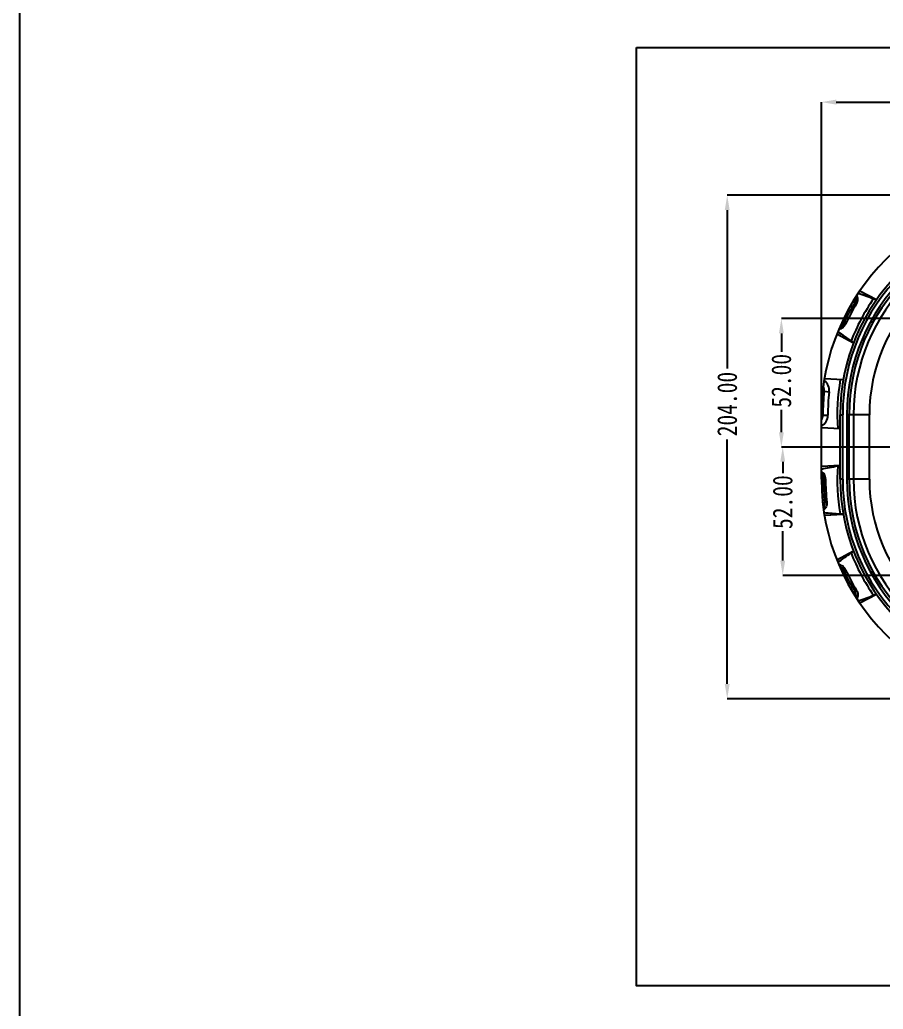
# Model space of a CAD drawing. Header units: millimetres. Extents: x 835 to 1873, y -1769 to 372.
# Drawn here: x 834.7 to 1184.6, y -1171 to -770.1 of the extents above; entities that cross this region are included whole.
import ezdxf

# ---------------------------------------------------------------- set-up
doc = ezdxf.new("R2010")
doc.units = ezdxf.units.MM
doc.header["$LTSCALE"] = 16.335
doc.header["$PDMODE"] = 3
doc.header["$PDSIZE"] = 0.3125
doc.linetypes.add('CENTER', pattern=[0.6, 0.375, -0.075, 0.075, -0.075])
doc.layers.get('0').update_dxf_attribs({"linetype": 'CONTINUOUS'})
doc.layers.get('Defpoints').update_dxf_attribs({"linetype": 'CONTINUOUS'})
doc.layers.add('center', color=1, linetype='CENTER', lineweight=9)
doc.styles.get("Standard").update_dxf_attribs({"font": 'txt', "width": 0.8})
doc.dimstyles.get("Standard").update_dxf_attribs({"dimtxt": 0.15625, "dimasz": 0.1875, "dimexe": 0.125, "dimexo": 0.0625, "dimtad": 0, "dimtih": 1, "dimtoh": 1, "dimdsep": 46, "dimtxsty": 'Standard', "dimcen": 0.09, "dimadec": 0, "dimazin": 0, "dimtp": 0.01, "dimtm": 0.01, "dimtfac": 1, "dimtofl": 0, "dimtmove": 0, "dimatfit": 3, "dimfxl": 0, "dimtolj": 1, "dimarcsym": 0})

# ---------------------------------------------------------------- blocks, each defined once
blk = doc.blocks.new('*D69')
at = {"color": 4, "lineweight": -2}
for p, q in [((1159.53, -943.19), (1159.53, -803.46)), ((1165.53, -803.46), (1232.18, -803.46)), ((1441.53, -803.46), (1262.05, -803.46)), ((1447.53, -943.19), (1447.53, -803.46))]:
    blk.add_line(p, q, dxfattribs=at)
at = {"color": 4}
for points in [[(1165.53, -802.46), (1165.53, -804.46), (1159.53, -803.46)], [(1441.53, -802.46), (1441.53, -804.46), (1447.53, -803.46)]]:
    blk.add_solid(points, dxfattribs=at)
at = {"layer": 'Defpoints', "color": 0}
for p in [(1159.53, -803.46), (1159.53, -943.19), (1447.53, -943.19)]:
    blk.add_point(p, dxfattribs=at)
at = {"color": 6, "insert": (1247.12, -803.46), "char_height": 8, "attachment_point": 5}
blk.add_mtext('\\A1;288.00', dxfattribs=at)
blk = doc.blocks.new('*D70')
at = {"color": 4, "lineweight": -2}
for p, q in [((1275.67, -841.19), (1121.35, -841.19)), ((1121.35, -847.19), (1121.35, -911.39)), ((1121.35, -1039.19), (1121.35, -940.19)), ((1275.67, -1045.19), (1121.35, -1045.19))]:
    blk.add_line(p, q, dxfattribs=at)
at = {"color": 4}
for points in [[(1120.35, -847.19), (1122.35, -847.19), (1121.35, -841.19)], [(1120.35, -1039.19), (1122.35, -1039.19), (1121.35, -1045.19)]]:
    blk.add_solid(points, dxfattribs=at)
at = {"layer": 'Defpoints', "color": 0}
for p in [(1275.67, -841.19), (1121.35, -1045.19), (1275.67, -1045.19)]:
    blk.add_point(p, dxfattribs=at)
at = {"color": 6, "insert": (1121.35, -925.79), "char_height": 8, "attachment_point": 5, "rotation": 90}
blk.add_mtext('\\A1;204.00', dxfattribs=at)
blk = doc.blocks.new('*D76')
at = {"color": 4, "lineweight": -2}
for p, q in [((1216.41, -891.19), (1143.3, -891.19)), ((1143.3, -897.19), (1143.3, -904.62)), ((1143.3, -937.19), (1143.3, -928.09)), ((1211.23, -943.19), (1143.3, -943.19))]:
    blk.add_line(p, q, dxfattribs=at)
at = {"color": 4}
for points in [[(1142.3, -897.19), (1144.3, -897.19), (1143.3, -891.19)], [(1142.3, -937.19), (1144.3, -937.19), (1143.3, -943.19)]]:
    blk.add_solid(points, dxfattribs=at)
at = {"layer": 'Defpoints', "color": 0}
for p in [(1216.41, -891.19), (1143.3, -943.19), (1211.23, -943.19)]:
    blk.add_point(p, dxfattribs=at)
at = {"color": 6, "insert": (1143.3, -916.36), "char_height": 8, "attachment_point": 5, "rotation": 90}
blk.add_mtext('\\A1;52.00', dxfattribs=at)
blk = doc.blocks.new('*D77')
at = {"color": 4, "lineweight": -2}
for p, q in [((1211.23, -943.19), (1143.85, -943.19)), ((1143.85, -949.19), (1143.85, -953.8)), ((1143.85, -989.19), (1143.85, -977.26)), ((1216, -995.19), (1143.85, -995.19))]:
    blk.add_line(p, q, dxfattribs=at)
at = {"color": 4}
for points in [[(1142.85, -949.19), (1144.85, -949.19), (1143.85, -943.19)], [(1142.85, -989.19), (1144.85, -989.19), (1143.85, -995.19)]]:
    blk.add_solid(points, dxfattribs=at)
at = {"layer": 'Defpoints', "color": 0}
for p in [(1211.23, -943.19), (1143.85, -995.19), (1216, -995.19)]:
    blk.add_point(p, dxfattribs=at)
at = {"color": 6, "insert": (1143.85, -965.53), "char_height": 8, "attachment_point": 5, "rotation": 90}
blk.add_mtext('\\A1;52.00', dxfattribs=at)

msp = doc.modelspace()

# ---------------------------------------------------------------- linework, layer by layer
at = {"color": 7, "linetype": 'Continuous'}
for p, q in [((1175.132, -879.854), (1181.895, -883.455)), ((1173.771, -885.046), (1172.344, -884.183)), ((1181.741, -883.677), (1180.673, -883.108)), ((1169.28, -893.479), (1167.775, -892.781)), ((1172.495, -901.109), (1165.746, -897.515)), ((1171.525, -900.289), (1172.593, -900.857)), ((1160.758, -915.469), (1168.391, -915.874)), ((1160.642, -920.635), (1162.631, -920.85)), ((1159.533, -956.186), (1159.533, -930.186)), ((1160.13, -930.292), (1162.13, -930.288)), ((1167.131, -956.251), (1167.131, -930.121)), ((1167.131, -930.121), (1168.135, -930.121)), ((1168.135, -956.251), (1168.135, -930.121)), ((1169.804, -930.121), (1169.804, -956.251)), ((1178.956, -930.121), (1169.804, -930.121)), ((1170.794, -956.251), (1170.794, -930.121)), ((1172.523, -930.121), (1172.523, -956.251)), ((1178.956, -956.251), (1178.956, -930.121)), ((1167.13, -935.835), (1159.533, -935.432)), ((1159.533, -950.94), (1167.13, -950.537)), ((1167.131, -950.805), (1166.107, -950.86)), ((1161.194, -956.082), (1159.533, -956.079)), ((1168.135, -956.251), (1167.131, -956.251)), ((1178.956, -956.251), (1169.804, -956.251)), ((1161.7, -965.623), (1160.054, -965.801)), ((1168.391, -970.498), (1160.758, -970.903)), ((1167.137, -970.296), (1168.345, -970.232)), ((1165.746, -988.857), (1172.495, -985.263)), ((1172.593, -985.515), (1171.525, -986.083)), ((1169.28, -992.892), (1167.775, -993.591)), ((1173.771, -1001.325), (1172.344, -1002.189)), ((1181.895, -1002.917), (1175.132, -1006.518)), ((1180.673, -1003.264), (1181.741, -1002.695))]:
    msp.add_line(p, q, dxfattribs=at)
for points in [[(834.681, 372.378), (1873.117, 372.378), (1873.117, -1769.492), (834.681, -1769.492)], [(1084.58, -781.392), (1595.524, -781.392), (1595.524, -1161.534), (1084.58, -1161.534)]]:
    msp.add_lwpolyline(points, close=True)
for centre, radius, start, end in [((1248.533, -930.186), 89, 90, 180), ((1248.258, -930.121), 81.127, 90, 180), ((1248.258, -930.121), 80.123, 90, 180), ((1248.258, -930.121), 78.454, 90, 180), ((1248.258, -930.121), 77.464, 90, 180), ((1248.258, -930.121), 75.735, 90, 180), ((1248.258, -930.121), 69.302, 90, 180), ((1248.258, -930.121), 87.874, 148.82064, 155.1112), ((1248.258, -930.121), 87.064, 148.82064, 155.1112), ((1248.258, -930.121), 82.328, 145.17705, 158.75478), ((1170.293, -882.942), 3.254, 328.82064, 10.73384), ((1165.594, -891.769), 3.254, 293.49039, 335.1112), ((1157.66, -920.312), 5, 353.82064, 53.62343), ((1248.258, -930.121), 82.328, 169.98922, 183.94262), ((1248.258, -930.121), 88.128, 173.82064, 180.1112), ((1157.66, -920.312), 3, 353.82064, 29.84212), ((1248.258, -930.121), 86.128, 173.82064, 180.1112), ((1157.13, -930.298), 5, 298.71976, 0.1112), ((1157.13, -930.298), 3, 323.21388, 0.1112), ((1157.13, -956.074), 3.254, 359.8888, 42.40031), ((1248.258, -956.251), 82.328, 176.24522, 189.82295), ((1248.533, -956.186), 89, 180, 270), ((1248.258, -956.251), 87.874, 179.8888, 186.17936), ((1248.258, -956.251), 87.064, 179.8888, 186.17936), ((1248.258, -956.251), 81.127, 180, 270.18709), ((1248.258, -956.251), 80.123, 180, 270), ((1248.258, -956.251), 78.454, 180, 270), ((1248.258, -956.251), 77.464, 180, 270), ((1248.258, -956.251), 75.735, 180, 270), ((1248.258, -956.251), 69.302, 180, 270), ((1157.66, -966.06), 3.254, 324.63713, 6.17936), ((1248.258, -956.251), 82.328, 201.24522, 214.82295), ((1165.594, -994.603), 3.254, 24.8888, 66.50961), ((1248.258, -956.251), 87.874, 204.8888, 211.17936), ((1248.258, -956.251), 87.064, 204.8888, 211.17936), ((1170.293, -1003.43), 3.254, 349.26616, 31.17936)]:
    msp.add_arc(centre, radius, start, end, dxfattribs=at)
for points, knots in [([(1173.771, -885.046), (1174.078, -884.539), (1174.423, -883.37), (1174.158, -882.191), (1173.91, -881.685)], [0, 0, 0, 0, 0.5129069, 1, 1, 1, 1]), ([(1169.28, -893.479), (1169.031, -894.016), (1168.259, -894.951), (1167.139, -895.391), (1166.583, -895.469)], [0, 0, 0, 0, 0.5128389, 1, 1, 1, 1]), ([(1161.194, -956.082), (1161.196, -955.479), (1160.878, -954.282), (1160.018, -953.404), (1159.533, -953.102)], [0, 0, 0, 0, 0.5131532, 1, 1, 1, 1]), ([(1161.7, -965.623), (1161.764, -966.21), (1161.585, -967.408), (1160.855, -968.362), (1160.419, -968.717)], [0, 0, 0, 0, 0.5128237, 1, 1, 1, 1]), ([(1169.28, -992.892), (1169.031, -992.356), (1168.259, -991.421), (1167.139, -990.981), (1166.583, -990.903)], [0, 0, 0, 0, 0.5128396, 1, 1, 1, 1]), ([(1173.771, -1001.325), (1174.078, -1001.833), (1174.423, -1003.002), (1174.158, -1004.181), (1173.91, -1004.687)], [0, 0, 0, 0, 0.5129063, 1, 1, 1, 1])]:
    msp.add_open_spline(points, degree=3, knots=knots, dxfattribs=at)
for points in [[(1174.472, -880.83), (1176.539, -881.589), (1178.607, -882.348), (1180.673, -883.108)], [(1166.185, -896.424), (1167.965, -897.713), (1169.745, -899.001), (1171.525, -900.289)], [(1159.533, -952.125), (1161.724, -951.703), (1163.915, -951.281), (1166.107, -950.86)], [(1160.571, -969.742), (1162.76, -969.927), (1164.948, -970.112), (1167.137, -970.296)], [(1166.185, -989.948), (1167.965, -988.659), (1169.745, -987.371), (1171.525, -986.083)], [(1174.472, -1005.542), (1176.539, -1004.783), (1178.607, -1004.024), (1180.673, -1003.264)]]:
    msp.add_open_spline(points, degree=3, dxfattribs=at)
at = {"layer": 'center', "color": 1, "linetype": 'CENTER', "ltscale": 1.268834}
msp.add_line((1159.533, -943.186), (1447.533, -943.186), dxfattribs=at)

# ---------------------------------------------------------------- dimensions: what is measured, and where the dimension line sits
dim = msp.add_linear_dim(base=(1159.533, -803.462), p1=(1447.533, -943.186), p2=(1159.533, -943.186), dimstyle='Standard', override={"dimtxt": 8, "dimasz": 6, "dimexe": 0, "dimexo": 0, "dimgap": 0, "dimtih": 0, "dimtoh": 0, "dimzin": 0, "dimcen": 0, "dimclrd": 4, "dimclre": 4, "dimclrt": 6, "dimtp": 0, "dimtm": 0, "dimtzin": 0})
dim.commit()
dim.dimension.update_dxf_attribs({"geometry": '*D69', "text_midpoint": (1247.117, -803.462), "dimtype": 160})
for base, p1, p2, picture, middle in [((1121.347, -1045.186), (1275.673, -841.186), (1275.673, -1045.186), '*D70', (1121.347, -925.793)), ((1143.297, -943.186), (1216.415, -891.186), (1211.226, -943.186), '*D76', (1143.297, -916.358)), ((1143.852, -995.186), (1211.226, -943.186), (1216.002, -995.186), '*D77', (1143.852, -965.53))]:
    dim = msp.add_linear_dim(base=base, p1=p1, p2=p2, angle=90, dimstyle='Standard', override={"dimtxt": 8, "dimasz": 6, "dimexe": 0, "dimexo": 0, "dimgap": 0, "dimtih": 0, "dimtoh": 0, "dimzin": 0, "dimcen": 0, "dimclrd": 4, "dimclre": 4, "dimclrt": 6, "dimtp": 0, "dimtm": 0, "dimtzin": 0})
    dim.commit()
    dim.dimension.update_dxf_attribs({"geometry": picture, "text_midpoint": middle, "dimtype": 160})

doc.saveas('drawing.dxf')
